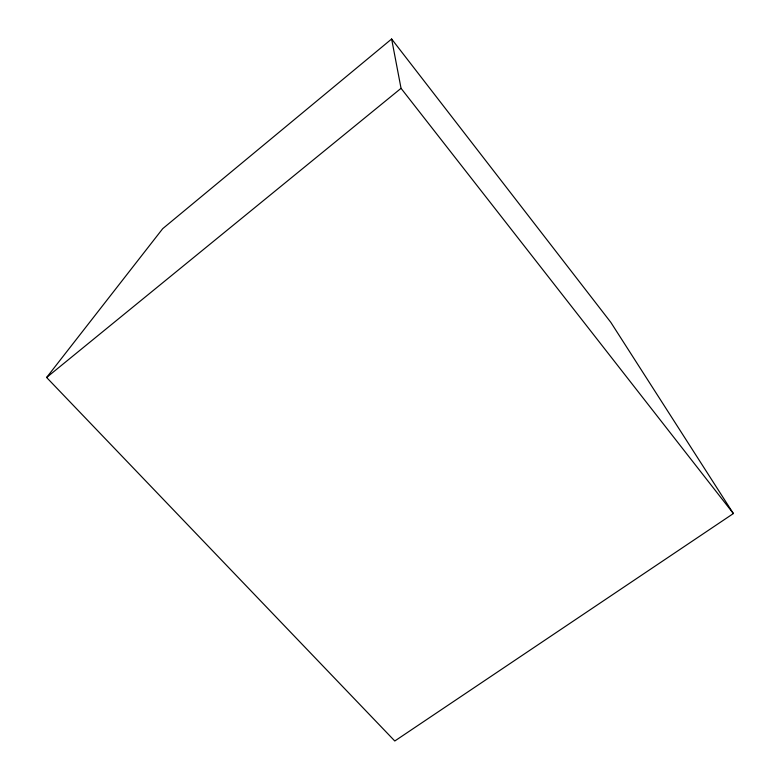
<?xml version="1.0" encoding="UTF-8"?>
<svg xmlns="http://www.w3.org/2000/svg" width="780" height="780" viewBox="0 0 780 780"><rect width="100%" height="100%" fill="white"/><g stroke="black" fill="none" stroke-linecap="round" stroke-linejoin="round"><path stroke-width="1.17" d="M46.615 377.481L162.708 228.667L391.628 39L610.808 322.335L733.385 513.542L394.787 741L46.615 377.481L401.047 88.325L391.628 39M401.047 88.325L733.385 513.542"/></g></svg>
